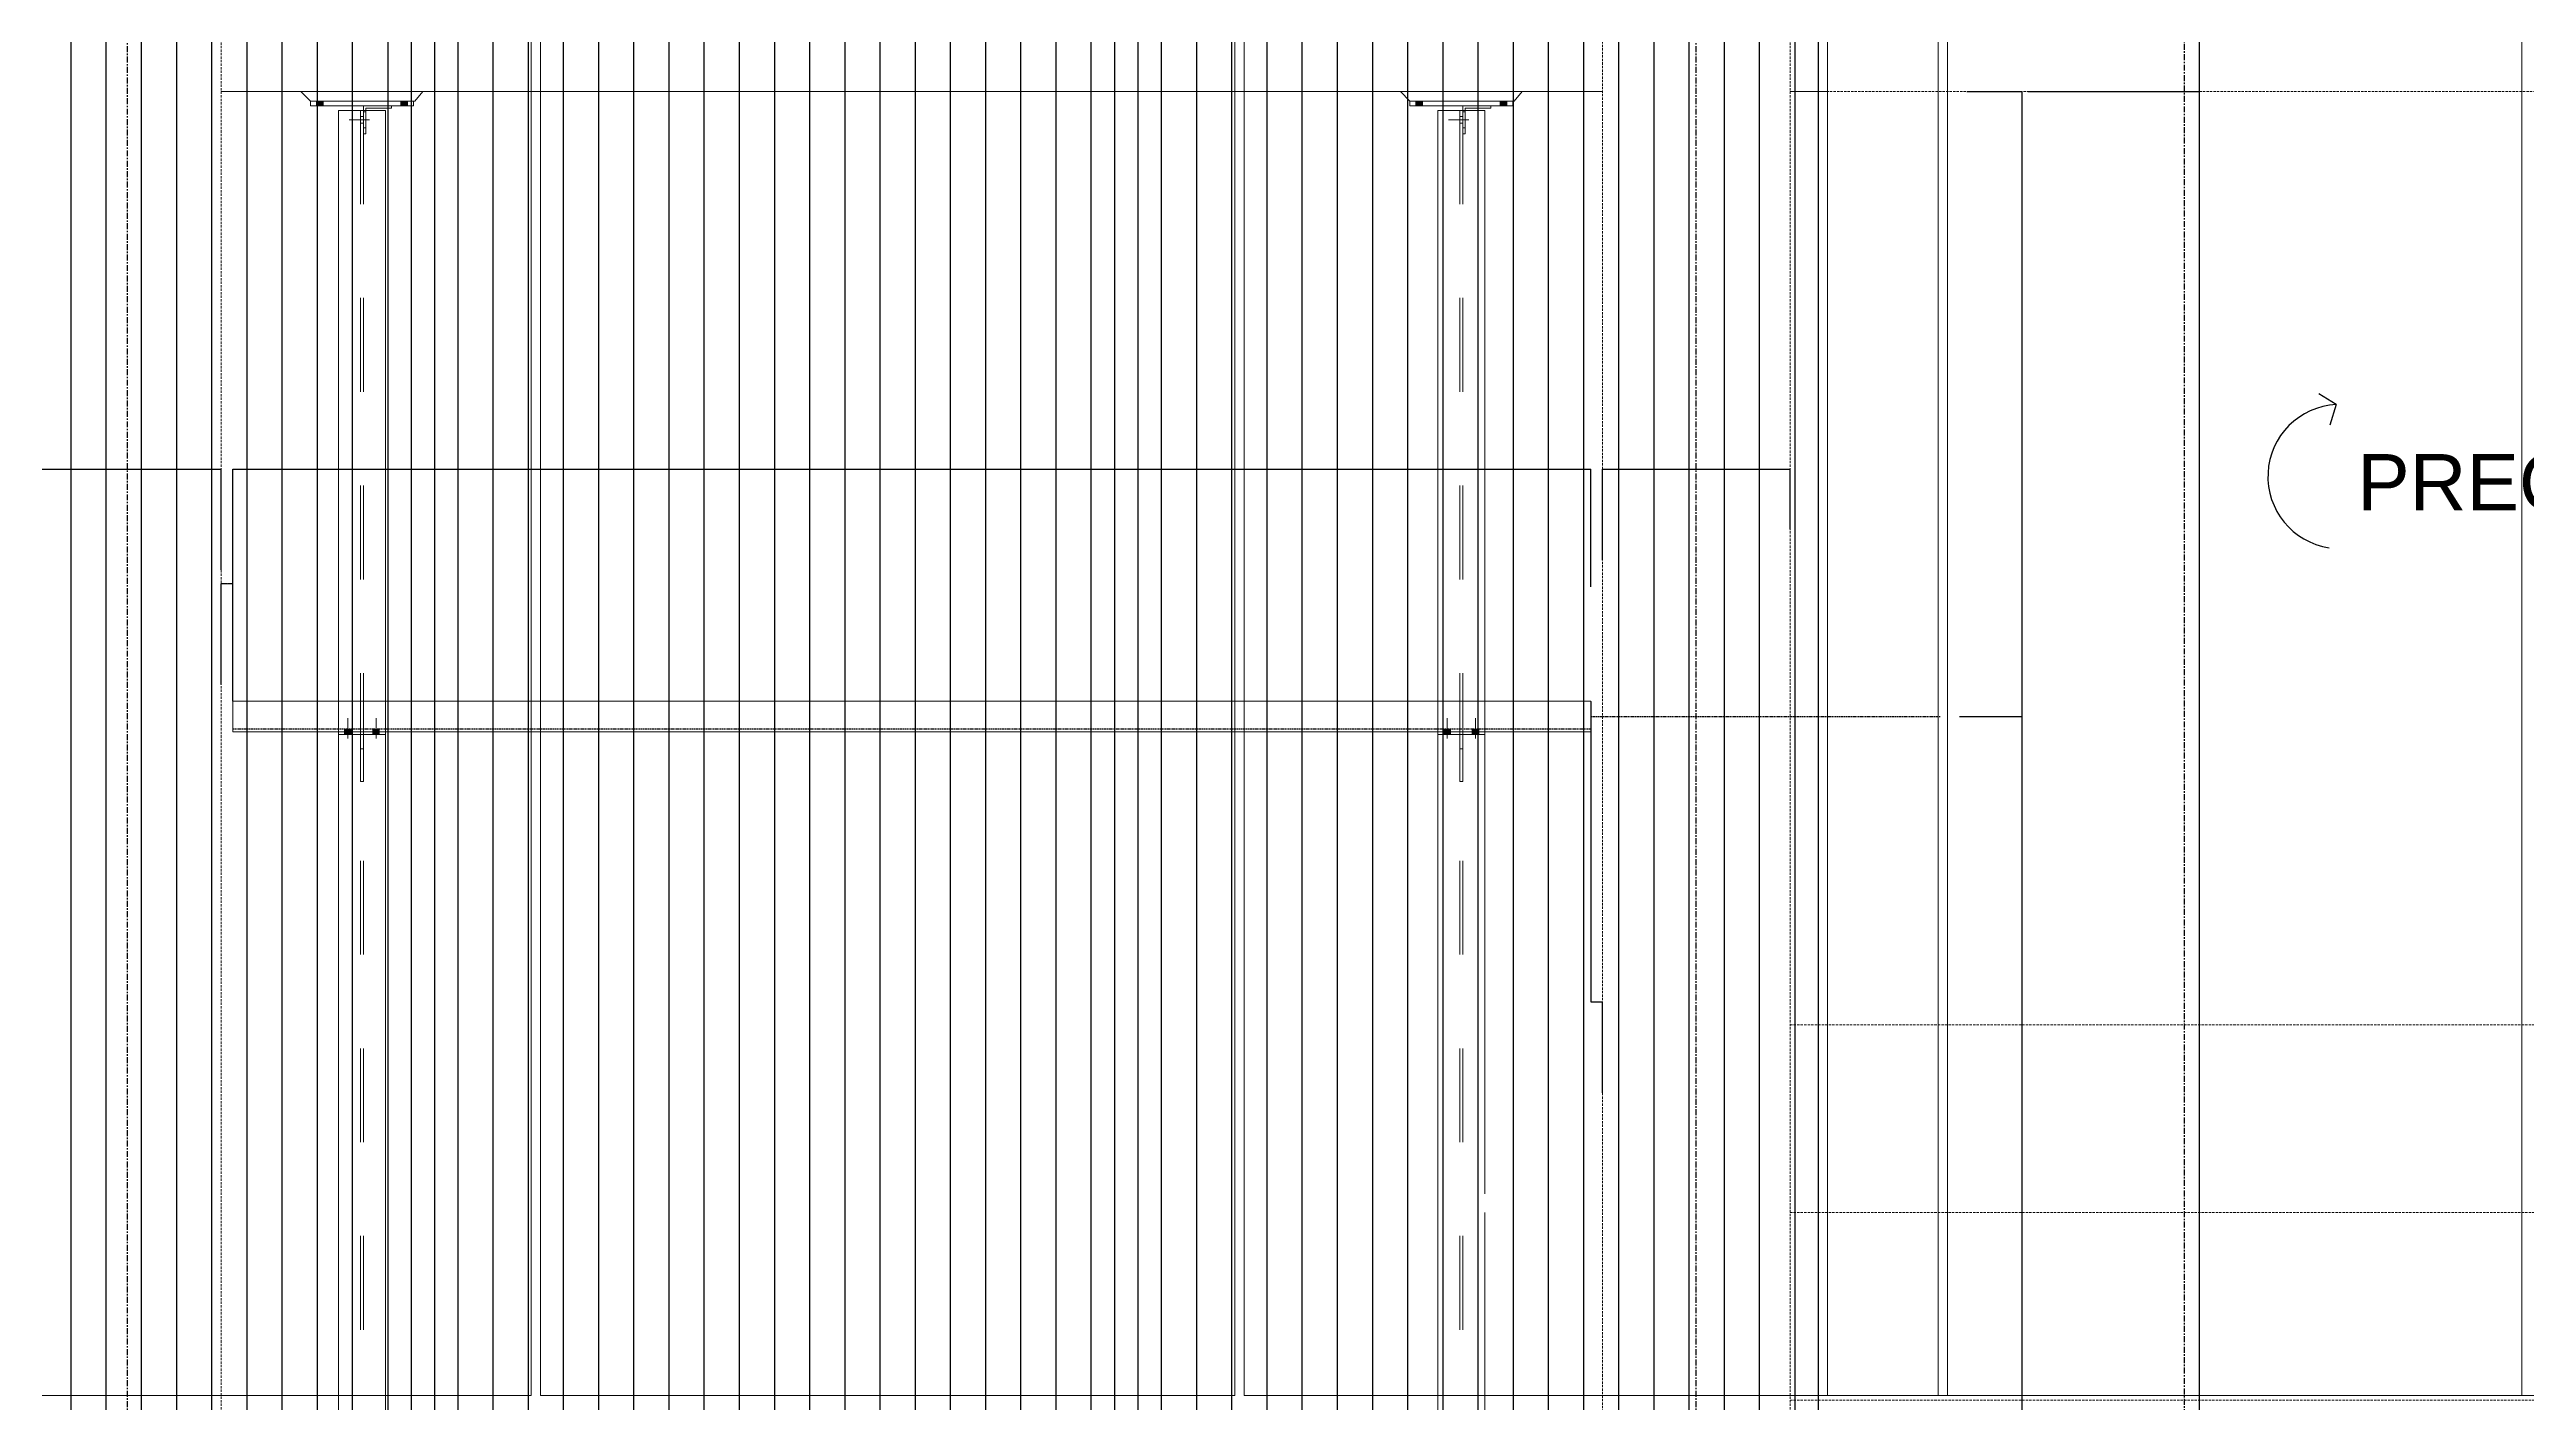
# Model space of a CAD drawing. Header units: millimetres. Extents: x 663313 to 1226001, y 1431724 to 1620898.
# Drawn here: x 1070778 to 1076059, y 1515950 to 1518835 of the extents above; entities that cross this region are included whole.
import ezdxf

# ---------------------------------------------------------------- set-up
doc = ezdxf.new("R2010")
doc.units = ezdxf.units.MM
for name, pattern in [('Grid Line', [22.225, 12.7, -3.175000000000001, 3.175000000000001, -3.175000000000001]), ('HIDDEN', [0.375, 0.25, -0.125]), ('XKITLINE00', [0]), ('XKITLINE02', [4, 2, -2])]:
    doc.linetypes.add(name, pattern=pattern)
doc.layers.add('000 - 0_HIDE_OBJ_FRAMING_DEF_SUB', color=7, linetype='Continuous', plot=False)
for name, color, linetype, lineweight in [('A-FLOR-E', 7, 'Continuous', 9), ('Bolt', 7, 'Continuous', 0), ('Part', 7, 'Continuous', 0)]:
    doc.layers.add(name, color=color, linetype=linetype, lineweight=lineweight)
doc.layers.add('DIM', color=7, linetype='Continuous')
doc.layers.add('REVISE', color=7, linetype='Continuous')
doc.styles.add('Arial', font='arial.ttf')
doc.dimstyles.new('Dim - 40 - End', dxfattribs={"dimscale": 0.04, "dimtxt": 3, "dimasz": 1, "dimexe": 0, "dimexo": 2.5, "dimgap": 1.5, "dimtad": 1, "dimdec": 0, "dimlfac": 1000, "dimzin": 1, "dimdsep": 46, "dimtxsty": 'Arial', "dimblk": 'END', "dimcen": 0.09, "dimclrd": 7, "dimclre": 7, "dimclrt": 7, "dimadec": 0, "dimazin": 0, "dimtfac": 1, "dimtdec": 0, "dimtix": 1, "dimtofl": 0, "dimtmove": 2, "dimatfit": 3, "dimfxl": 1, "dimtfill": 1, "dimtfillclr": 256, "dimtolj": 1, "dimtzin": 0, "dimarcsym": 0})

# ---------------------------------------------------------------- blocks, each defined once
blk = doc.blocks.new('*A27351189')
at = {"layer": '000 - 0_HIDE_OBJ_FRAMING_DEF_SUB', "color": 7, "linetype": 'XKITLINE02', "lineweight": 0}
blk.add_line((367.767247, 31.882036), (367.767247, 51.74870300000001), dxfattribs=at)
at = {"layer": '000 - 0_HIDE_OBJ_FRAMING_DEF_SUB', "color": 7, "linetype": 'XKITLINE00', "lineweight": 0}
for p, q in [((367.767257, 51.74870300000001), (367.767257, 31.882036)), ((367.767257, 31.882036), (357.90058, 31.882036))]:
    blk.add_line(p, q, dxfattribs=at)
blk = doc.blocks.new('*A27361190')
at = {"layer": '000 - 0_HIDE_OBJ_FRAMING_DEF_SUB', "color": 7, "linetype": 'XKITLINE02', "lineweight": 0}
for p, q in [((377.90058, 31.882036), (377.90058, 51.74870300000001)), ((387.767247, 31.882036), (387.767247, 51.74870300000001))]:
    blk.add_line(p, q, dxfattribs=at)
at = {"layer": '000 - 0_HIDE_OBJ_FRAMING_DEF_SUB', "color": 7, "linetype": 'XKITLINE00', "lineweight": 0}
for p, q in [((377.900591, 31.882036), (377.900591, 51.74870300000001)), ((387.767257, 51.74870300000001), (387.767257, 31.882036)), ((387.767257, 31.882036), (377.90058, 31.882036))]:
    blk.add_line(p, q, dxfattribs=at)
blk = doc.blocks.new('*A27371191')
at = {"layer": '000 - 0_HIDE_OBJ_FRAMING_DEF_SUB', "color": 7, "linetype": 'XKITLINE02', "lineweight": 0}
blk.add_line((387.90058, 31.882036), (387.90058, 51.74870300000001), dxfattribs=at)
at = {"layer": '000 - 0_HIDE_OBJ_FRAMING_DEF_SUB', "color": 7, "linetype": 'XKITLINE00', "lineweight": 0}
for p, q in [((387.900591, 31.882036), (387.900591, 51.74870300000001)), ((399.900591, 31.882036), (387.90058, 31.882036))]:
    blk.add_line(p, q, dxfattribs=at)
blk = doc.blocks.new('*A27381192')
at = {"layer": '000 - 0_HIDE_OBJ_FRAMING_DEF_SUB', "color": 7, "linetype": 'XKITLINE02', "lineweight": 0}
for p, q in [((367.90058, 31.882036), (367.90058, 51.74870300000001)), ((377.767247, 31.882036), (377.767247, 51.74870300000001))]:
    blk.add_line(p, q, dxfattribs=at)
at = {"layer": '000 - 0_HIDE_OBJ_FRAMING_DEF_SUB', "color": 7, "linetype": 'XKITLINE00', "lineweight": 0}
for p, q in [((367.900591, 31.882036), (367.900591, 51.74870300000001)), ((377.767257, 51.74870300000001), (377.767257, 31.882036)), ((377.767257, 31.882036), (367.90058, 31.882036))]:
    blk.add_line(p, q, dxfattribs=at)
blk = doc.blocks.new('3')
at = {"layer": '000 - 0_HIDE_OBJ_FRAMING_DEF_SUB', "color": 7, "lineweight": 0, "xscale": 0.15, "yscale": 0.15, "zscale": 0.15}
for name in ['*A27351189', '*A27381192', '*A27361190', '*A27371191']:
    blk.add_blockref(name, (663572.3657256801, 1524733.105745762), dxfattribs=at)
blk = doc.blocks.new('GM_Louver Grill Vertical Z1 - Z Profile-23736417-ENT 4 ELE-3 sheet')
at = {"layer": '000 - 0_HIDE_OBJ_FRAMING_DEF_SUB', "color": 7}
blk.add_line((-1809423.641569018, 105340.0000002384), (-1809423.641569018, 115350.0000002384), dxfattribs=at)
blk = doc.blocks.new('8')
at = {"layer": '000 - 0_HIDE_OBJ_FRAMING_DEF_SUB', "color": 7}
for p, q in [((185524.8187365532, 115350.0000002384), (185524.8187365532, 105340.0000002384)), ((185624.8187366724, 115350.0000002384), (185624.8187366724, 105340.0000002384)), ((187024.8187986612, 105340.0000002384), (187024.8187986612, 115350.0000002384)), ((187124.8187987804, 105340.0000002384), (187124.8187987804, 115350.0000002384)), ((188524.8188611269, 115350.0000002384), (188524.8188611269, 105340.0000002384))]:
    blk.add_line(p, q, dxfattribs=at)
for points in [[(184074.8186743259, 115350.0000002384), (185574.818736434, 115350.0000002384), (185574.818736434, 105340.0000002384), (184074.8186743259, 105340.0000002384)], [(187074.8187988997, 115350.0000002384), (185574.818736434, 115350.0000002384), (185574.818736434, 105340.0000002384), (187074.8187988997, 105340.0000002384)], [(187074.8187988997, 115350.0000002384), (188574.8188610077, 115350.0000002384), (188574.8188610077, 105340.0000002384), (187074.8187988997, 105340.0000002384)]]:
    blk.add_lwpolyline(points, close=True, dxfattribs=at)
for p in [(1994273.460256815, 2.384185791015625e-07), (1994348.460260153, 2.384185791015625e-07), (1994423.46026361, 2.384185791015625e-07), (1994498.460267067, 2.384185791015625e-07), (1994573.460270524, 2.384185791015625e-07), (1994648.460273981, 2.384185791015625e-07), (1994723.460277319, 2.384185791015625e-07), (1994798.460280776, 2.384185791015625e-07), (1994873.460284233, 2.384185791015625e-07), (1995098.46028769, 2.384185791015625e-07), (1995173.460292101, 2.384185791015625e-07), (1995248.46029675, 2.384185791015625e-07), (1995323.460301161, 2.384185791015625e-07), (1995398.460305452, 2.384185791015625e-07), (1995473.460310102, 2.384185791015625e-07), (1995548.460314393, 2.384185791015625e-07), (1995623.460318804, 2.384185791015625e-07), (1995698.460323453, 2.384185791015625e-07), (1995773.460327864, 2.384185791015625e-07), (1995848.460332036, 2.384185791015625e-07), (1995923.460336566, 2.384185791015625e-07), (1995998.460341215, 2.384185791015625e-07), (1996073.460345507, 2.384185791015625e-07), (1996148.460349917, 2.384185791015625e-07), (1996223.460354447, 2.384185791015625e-07), (1996298.460358977, 2.384185791015625e-07), (1996373.46036315, 2.384185791015625e-07), (1996598.46036768, 2.384185791015625e-07), (1996673.460371137, 2.384185791015625e-07), (1996748.460374594, 2.384185791015625e-07), (1996823.46037817, 2.384185791015625e-07), (1996898.460381627, 2.384185791015625e-07), (1996973.460385084, 2.384185791015625e-07), (1997048.460388541, 2.384185791015625e-07), (1997123.460391998, 2.384185791015625e-07), (1997198.460395455, 2.384185791015625e-07), (1997273.460398793, 2.384185791015625e-07), (1997348.46040225, 2.384185791015625e-07), (1997423.460405707, 2.384185791015625e-07), (1997498.460409164, 2.384185791015625e-07), (1997573.46041286, 2.384185791015625e-07), (1997648.460416198, 2.384185791015625e-07), (1997723.460419774, 2.384185791015625e-07), (1997798.460423231, 2.384185791015625e-07), (1997873.460426569, 2.384185791015625e-07)]:
    blk.add_blockref('GM_Louver Grill Vertical Z1 - Z Profile-23736417-ENT 4 ELE-3 sheet', p, dxfattribs=at)
blk = doc.blocks.new('*A3562473')
at = {"layer": 'Part', "color": 7, "linetype": 'XKITLINE00', "lineweight": 0}
for p, q in [((668.547236, 131.130227), (669.547236, 131.130227)), ((668.547236, 131.130227), (668.547236, 118.530227)), ((669.547236, 131.130227), (669.547236, 118.530227)), ((668.547236, 117.820227), (668.547236, 103.530227)), ((669.547236, 117.820227), (669.547236, 103.530227)), ((668.547236, 102.820227), (668.547236, 88.530227)), ((669.547236, 102.820227), (669.547236, 88.530227)), ((668.547236, 87.820227), (668.547236, 84.030227)), ((669.547236, 84.030227), (669.547236, 87.820227)), ((668.547236, 84.030227), (669.547236, 84.030227))]:
    blk.add_line(p, q, dxfattribs=at)
at = {"layer": 'Part', "color": 7, "linetype": 'XKITLINE02', "lineweight": 0}
for p, q in [((668.547237, 131.130227), (668.547237, 84.030227)), ((669.017236, 131.130227), (669.017236, 84.030227)), ((669.017237, 131.130227), (669.017237, 84.030227)), ((669.0772360000001, 131.130227), (669.0772360000001, 84.030227)), ((669.077237, 131.130227), (669.077237, 84.030227)), ((669.547236, 131.130227), (669.547237, 131.130227)), ((669.547236, 131.130227), (669.547237, 131.130227)), ((669.547237, 131.130227), (669.547237, 84.030227)), ((668.547236, 118.530227), (668.547236, 117.820227)), ((669.547236, 118.530227), (669.547236, 117.820227)), ((668.547236, 103.530227), (668.547236, 102.820227)), ((669.547236, 103.530227), (669.547236, 102.820227)), ((668.547236, 88.530227), (668.547236, 87.820227)), ((669.547236, 88.530227), (669.547236, 87.820227)), ((669.547236, 84.030227), (669.547237, 84.030227)), ((669.547237, 84.030227), (669.547236, 84.030227))]:
    blk.add_line(p, q, dxfattribs=at)
blk = doc.blocks.new('*A3565474')
at = {"layer": 'Part', "color": 7, "linetype": 'XKITLINE00', "lineweight": 0}
for p, q in [((691.98721, 131.130227), (691.98721, 118.530227)), ((692.98721, 131.130227), (691.98721, 131.130227)), ((692.98721, 131.130227), (692.98721, 118.530227)), ((691.98721, 117.820227), (691.98721, 103.530227)), ((692.98721, 117.820227), (692.98721, 111.630227)), ((692.98721, 107.630227), (692.98721, 103.530227)), ((691.98721, 102.820227), (691.98721, 88.530227)), ((692.98721, 102.820227), (692.98721, 88.530227)), ((691.98721, 87.820227), (691.98721, 84.030227)), ((692.98721, 84.030227), (692.98721, 87.820227)), ((691.98721, 84.030227), (692.98721, 84.030227))]:
    blk.add_line(p, q, dxfattribs=at)
at = {"layer": 'Part', "color": 7, "linetype": 'XKITLINE02', "lineweight": 0}
for p, q in [((691.987211, 131.130227), (691.987211, 84.030227)), ((692.4572099999999, 131.130227), (692.4572099999999, 84.030227)), ((692.457211, 131.130227), (692.457211, 84.030227)), ((692.51721, 131.130227), (692.51721, 84.030227)), ((692.5172110000001, 131.130227), (692.5172110000001, 84.030227)), ((692.987211, 131.130227), (692.98721, 131.130227)), ((692.987211, 131.130227), (692.98721, 131.130227)), ((692.987211, 84.030227), (692.987211, 131.130227)), ((691.98721, 118.530227), (691.98721, 117.820227)), ((692.98721, 118.530227), (692.98721, 117.820227)), ((692.98721, 111.630227), (692.98721, 107.630227)), ((691.98721, 103.530227), (691.98721, 102.820227)), ((692.98721, 103.530227), (692.98721, 102.820227)), ((691.98721, 88.530227), (691.98721, 87.820227)), ((692.98721, 88.530227), (692.98721, 87.820227)), ((692.987211, 84.030227), (692.98721, 84.030227)), ((692.987211, 84.030227), (692.98721, 84.030227))]:
    blk.add_line(p, q, dxfattribs=at)
blk = doc.blocks.new('*A3655497')
at = {"layer": 'Part', "color": 7, "linetype": 'XKITLINE00', "lineweight": 0}
for p, q in [((669.017234, 117.820227), (669.077234, 117.820227)), ((669.017234, 117.520227), (669.017234, 117.820227)), ((669.0772360000001, 117.820227), (669.077234, 117.820227)), ((669.077234, 117.820227), (669.077234, 117.520227)), ((669.077234, 117.520227), (669.017234, 117.520227)), ((669.017236, 116.820227), (669.017234, 117.520227)), ((669.077234, 117.520227), (669.0772360000001, 116.820227)), ((669.0772360000001, 116.820227), (669.017236, 116.820227))]:
    blk.add_line(p, q, dxfattribs=at)
at = {"layer": 'Part', "color": 7, "linetype": 'XKITLINE02', "lineweight": 0}
for p, q in [((669.017236, 116.820227), (669.017236, 117.820227)), ((669.077234, 117.820227), (669.0772360000001, 117.820227)), ((669.0772360000001, 116.820227), (669.0772360000001, 117.820227))]:
    blk.add_line(p, q, dxfattribs=at)
blk = doc.blocks.new('*A3656498')
at = {"layer": 'Part', "color": 7, "linetype": 'XKITLINE00', "lineweight": 0}
for p, q in [((668.547234, 117.820227), (668.547234, 117.880227)), ((669.547234, 117.820227), (668.547234, 117.820227)), ((669.547234, 117.820227), (669.547234, 117.880227)), ((669.547236, 117.820227), (669.547234, 117.820227))]:
    blk.add_line(p, q, dxfattribs=at)
at = {"layer": 'Part', "color": 7, "linetype": 'XKITLINE02', "lineweight": 0}
for p, q in [((668.547234, 117.880227), (668.547236, 117.880227)), ((668.547234, 117.880227), (669.547236, 117.880227)), ((668.547236, 117.880227), (668.547236, 117.820227)), ((669.547234, 117.820227), (669.547236, 117.820227)), ((669.547236, 117.820227), (669.547236, 117.880227))]:
    blk.add_line(p, q, dxfattribs=at)
blk = doc.blocks.new('*A3657499')
at = {"layer": 'Bolt'}
for points in [[(668.8172354675557, 117.88022684599), (668.8172354675557, 117.82022684599), (668.6772349065043, 117.82022684599), (668.6772349065043, 117.88022684599)], [(668.8172352762881, 117.94022684599), (668.8172352762881, 117.88022684599), (668.6772350977718, 117.88022684599), (668.6772350977718, 117.94022684599)], [(669.4172354675552, 117.88022684599), (669.4172354675552, 117.82022684599), (669.2772349065036, 117.82022684599), (669.2772349065036, 117.88022684599)], [(669.4172352762876, 117.94022684599), (669.4172352762876, 117.88022684599), (669.2772350977713, 117.88022684599), (669.2772350977713, 117.94022684599)]]:
    blk.add_hatch(color=7, dxfattribs=at).paths.add_polyline_path(points, flags=17)
at = {"layer": 'Bolt', "color": 7, "linetype": 'XKITLINE00', "lineweight": 0}
for p, q in [((668.677235, 117.880227), (668.677235, 117.940227)), ((668.677235, 117.820227), (668.677235, 117.880227)), ((668.7472349999999, 117.741027), (668.7472349999999, 118.170227)), ((668.817235, 117.880227), (668.817235, 117.940227)), ((668.817235, 117.820227), (668.817235, 117.880227)), ((669.277235, 117.880227), (669.277235, 117.940227)), ((669.277235, 117.820227), (669.277235, 117.880227)), ((669.347235, 117.741027), (669.347235, 118.170227)), ((669.417235, 117.880227), (669.417235, 117.940227)), ((669.417235, 117.820227), (669.417235, 117.880227))]:
    blk.add_line(p, q, dxfattribs=at)
blk = doc.blocks.new('*A3658500')
at = {"layer": 'Bolt'}
for points in [[(668.077236309148, 131.23022684599), (668.077236309148, 131.33022684599), (668.2172368701997, 131.33022684599), (668.2172368701997, 131.23022684599)], [(669.8772363091464, 131.23022684599), (669.8772363091464, 131.33022684599), (670.0172368701982, 131.33022684599), (670.0172368701982, 131.23022684599)]]:
    blk.add_hatch(color=7, dxfattribs=at).paths.add_polyline_path(points, flags=17)
at = {"layer": 'Bolt', "color": 7, "linetype": 'XKITLINE00', "lineweight": 0}
for p, q in [((668.0772360000001, 131.230227), (668.0772360000001, 131.330227)), ((668.147237, 131.230227), (668.147237, 131.330227)), ((668.217237, 131.230227), (668.217237, 131.330227)), ((669.877236, 131.230227), (669.877236, 131.330227)), ((669.947237, 131.230227), (669.947237, 131.330227)), ((670.017237, 131.230227), (670.017237, 131.330227))]:
    blk.add_line(p, q, dxfattribs=at)
blk = doc.blocks.new('*A3659501')
at = {"layer": 'Bolt', "color": 7, "linetype": 'XKITLINE02', "lineweight": 0}
for p, q in [((669.077237, 131.000227), (669.017237, 131.000227)), ((669.127237, 131.100227), (669.077237, 131.100227)), ((669.206437, 130.930227), (668.777237, 130.930227)), ((669.077237, 130.860227), (669.017237, 130.860227)), ((669.127237, 130.760227), (669.077237, 130.760227))]:
    blk.add_line(p, q, dxfattribs=at)
blk = doc.blocks.new('*A3660502')
at = {"layer": 'Part', "color": 7, "linetype": 'XKITLINE00', "lineweight": 0}
for p, q in [((667.7472349999999, 131.530227), (667.9472360000001, 131.330227)), ((670.177236, 131.330227), (670.347235, 131.530227)), ((667.9472360000001, 131.330227), (670.177237, 131.330227))]:
    blk.add_line(p, q, dxfattribs=at)
at = {"layer": 'Part', "color": 7, "linetype": 'XKITLINE02', "lineweight": 0}
for p, q in [((667.7472349999999, 131.530227), (670.347238, 131.530227)), ((667.947237, 131.330227), (667.747238, 131.530227)), ((670.177237, 131.330227), (670.347238, 131.530227))]:
    blk.add_line(p, q, dxfattribs=at)
blk = doc.blocks.new('*A3661503')
at = {"layer": 'Part', "color": 7, "linetype": 'XKITLINE00', "lineweight": 0}
for p, q in [((669.0772360000001, 131.230227), (669.0772360000001, 131.130227)), ((669.677236, 131.180227), (669.127236, 131.180227)), ((669.127236, 131.180227), (669.127236, 131.130227)), ((669.677236, 131.180227), (669.677236, 131.230227))]:
    blk.add_line(p, q, dxfattribs=at)
at = {"layer": 'Part', "color": 7, "linetype": 'XKITLINE02', "lineweight": 0}
for p, q in [((669.0772360000001, 131.230227), (669.677237, 131.230227)), ((669.077237, 130.630227), (669.0772360000001, 131.130227)), ((669.127236, 131.130227), (669.127237, 130.630227)), ((669.677237, 131.230227), (669.677237, 131.180227)), ((669.0772360000001, 130.630227), (669.127237, 130.630227))]:
    blk.add_line(p, q, dxfattribs=at)
blk = doc.blocks.new('*A3662504')
at = {"layer": 'Part', "color": 7, "linetype": 'XKITLINE00', "lineweight": 0}
for p, q in [((667.9472360000001, 131.230227), (667.9472360000001, 131.330227)), ((667.9472360000001, 131.330227), (670.147236, 131.330227)), ((670.147236, 131.230227), (667.9472360000001, 131.230227)), ((670.147236, 131.230227), (670.147236, 131.330227)), ((670.147236, 131.330227), (670.147237, 131.330227)), ((670.147237, 131.230227), (670.147236, 131.230227))]:
    blk.add_line(p, q, dxfattribs=at)
at = {"layer": 'Part', "color": 7, "linetype": 'XKITLINE02', "lineweight": 0}
for p, q in [((667.947237, 131.230227), (667.947237, 131.330227)), ((670.147236, 131.330227), (670.147237, 131.330227)), ((670.147236, 131.230227), (670.147237, 131.230227)), ((670.147237, 131.230227), (670.147237, 131.330227))]:
    blk.add_line(p, q, dxfattribs=at)
blk = doc.blocks.new('*A3668510')
at = {"layer": 'Part', "color": 7, "linetype": 'XKITLINE00', "lineweight": 0}
for p, q in [((692.517208, 117.820227), (692.457208, 117.820227)), ((692.457208, 117.520227), (692.457208, 117.820227)), ((692.51721, 117.820227), (692.517208, 117.820227)), ((692.517208, 117.820227), (692.517208, 117.520227)), ((692.517208, 117.520227), (692.457208, 117.520227)), ((692.4572099999999, 116.820227), (692.457208, 117.520227)), ((692.517208, 117.520227), (692.51721, 116.820227)), ((692.51721, 116.820227), (692.4572099999999, 116.820227))]:
    blk.add_line(p, q, dxfattribs=at)
at = {"layer": 'Part', "color": 7, "linetype": 'XKITLINE02', "lineweight": 0}
for p, q in [((692.4572099999999, 116.820227), (692.4572099999999, 117.820227)), ((692.51721, 117.820227), (692.517208, 117.820227)), ((692.51721, 116.820227), (692.51721, 117.820227))]:
    blk.add_line(p, q, dxfattribs=at)
blk = doc.blocks.new('*A3669511')
at = {"layer": 'Part', "color": 7, "linetype": 'XKITLINE00', "lineweight": 0}
for p, q in [((691.987208, 117.820227), (691.987208, 117.880227)), ((692.987208, 117.820227), (691.987208, 117.820227)), ((692.987208, 117.820227), (692.987208, 117.880227)), ((692.98721, 117.820227), (692.987208, 117.820227))]:
    blk.add_line(p, q, dxfattribs=at)
at = {"layer": 'Part', "color": 7, "linetype": 'XKITLINE02', "lineweight": 0}
for p, q in [((691.987208, 117.880227), (691.98721, 117.880227)), ((691.987208, 117.880227), (692.98721, 117.880227)), ((691.98721, 117.880227), (691.98721, 117.820227)), ((692.987208, 117.820227), (692.98721, 117.820227)), ((692.98721, 117.880227), (692.98721, 117.820227))]:
    blk.add_line(p, q, dxfattribs=at)
blk = doc.blocks.new('*A3670512')
at = {"layer": 'Bolt'}
for points in [[(692.2572094673102, 117.88022684599), (692.2572094673102, 117.82022684599), (692.1172089062585, 117.82022684599), (692.1172089062585, 117.88022684599)], [(692.2572092760423, 117.94022684599), (692.2572092760423, 117.88022684599), (692.1172090975261, 117.88022684599), (692.1172090975261, 117.94022684599)], [(692.8572094673095, 117.88022684599), (692.8572094673095, 117.82022684599), (692.717208906258, 117.82022684599), (692.717208906258, 117.88022684599)], [(692.8572092760419, 117.94022684599), (692.8572092760419, 117.88022684599), (692.7172090975256, 117.88022684599), (692.7172090975256, 117.94022684599)]]:
    blk.add_hatch(color=7, dxfattribs=at).paths.add_polyline_path(points, flags=17)
at = {"layer": 'Bolt', "color": 7, "linetype": 'XKITLINE00', "lineweight": 0}
for p, q in [((692.117209, 117.880227), (692.117209, 117.940227)), ((692.117209, 117.820227), (692.117209, 117.880227)), ((692.1872089999999, 117.741027), (692.1872089999999, 118.170227)), ((692.257209, 117.880227), (692.257209, 117.940227)), ((692.257209, 117.820227), (692.257209, 117.880227)), ((692.717209, 117.880227), (692.717209, 117.940227)), ((692.717209, 117.820227), (692.717209, 117.880227)), ((692.787209, 117.741027), (692.787209, 118.170227)), ((692.857209, 117.880227), (692.857209, 117.940227)), ((692.857209, 117.820227), (692.857209, 117.880227))]:
    blk.add_line(p, q, dxfattribs=at)
blk = doc.blocks.new('*A3676518')
at = {"layer": 'Part', "color": 7, "linetype": 'XKITLINE00', "lineweight": 0}
for p, q in [((691.38721, 131.230227), (691.38721, 131.330227)), ((693.5872099999999, 131.330227), (691.38721, 131.330227)), ((693.5872099999999, 131.230227), (691.38721, 131.230227)), ((693.5872099999999, 131.230227), (693.5872099999999, 131.330227)), ((693.5872099999999, 131.330227), (693.587211, 131.330227)), ((693.587211, 131.230227), (693.5872099999999, 131.230227))]:
    blk.add_line(p, q, dxfattribs=at)
at = {"layer": 'Part', "color": 7, "linetype": 'XKITLINE02', "lineweight": 0}
for p, q in [((691.387211, 131.230227), (691.387211, 131.330227)), ((693.587211, 131.330227), (693.5872099999999, 131.330227)), ((693.5872099999999, 131.230227), (693.587211, 131.230227)), ((693.587211, 131.230227), (693.587211, 131.330227))]:
    blk.add_line(p, q, dxfattribs=at)
blk = doc.blocks.new('*A3677519')
at = {"layer": 'Part', "color": 7, "linetype": 'XKITLINE00', "lineweight": 0}
for p, q in [((692.51721, 131.230227), (692.51721, 131.130227)), ((693.11721, 131.180227), (692.5672099999999, 131.180227)), ((692.5672099999999, 131.180227), (692.5672099999999, 131.130227)), ((693.11721, 131.230227), (693.11721, 131.180227))]:
    blk.add_line(p, q, dxfattribs=at)
at = {"layer": 'Part', "color": 7, "linetype": 'XKITLINE02', "lineweight": 0}
for p, q in [((692.51721, 131.230227), (693.117211, 131.230227)), ((692.51721, 131.130227), (692.5172110000001, 130.630227)), ((692.5672099999999, 131.130227), (692.567211, 130.630227)), ((693.117211, 131.230227), (693.117211, 131.180227)), ((692.567211, 130.630227), (692.51721, 130.630227))]:
    blk.add_line(p, q, dxfattribs=at)
blk = doc.blocks.new('*A3678520')
at = {"layer": 'Part', "color": 7, "linetype": 'XKITLINE00', "lineweight": 0}
for p, q in [((691.1872089999999, 131.530227), (691.38721, 131.330227)), ((693.61721, 131.330227), (693.787209, 131.530227)), ((691.38721, 131.330227), (693.617211, 131.330227))]:
    blk.add_line(p, q, dxfattribs=at)
at = {"layer": 'Part', "color": 7, "linetype": 'XKITLINE02', "lineweight": 0}
for p, q in [((693.7872120000001, 131.530227), (691.1872089999999, 131.530227)), ((691.387211, 131.330227), (691.187212, 131.530227)), ((693.617211, 131.330227), (693.7872120000001, 131.530227)), ((693.617211, 131.330227), (693.61721, 131.330227))]:
    blk.add_line(p, q, dxfattribs=at)
blk = doc.blocks.new('*A3679521')
at = {"layer": 'Bolt', "color": 7, "linetype": 'XKITLINE02', "lineweight": 0}
for p, q in [((692.5172110000001, 131.000227), (692.457211, 131.000227)), ((692.567211, 131.100227), (692.5172110000001, 131.100227)), ((692.6464110000001, 130.930227), (692.217211, 130.930227)), ((692.5172110000001, 130.860227), (692.457211, 130.860227)), ((692.567211, 130.760227), (692.5172110000001, 130.760227))]:
    blk.add_line(p, q, dxfattribs=at)
blk = doc.blocks.new('*A3680522')
at = {"layer": 'Bolt'}
for points in [[(691.5172103089022, 131.23022684599), (691.5172103089022, 131.33022684599), (691.6572108699539, 131.33022684599), (691.6572108699539, 131.23022684599)], [(693.3172103089007, 131.23022684599), (693.3172103089007, 131.33022684599), (693.4572108699523, 131.33022684599), (693.4572108699523, 131.23022684599)]]:
    blk.add_hatch(color=7, dxfattribs=at).paths.add_polyline_path(points, flags=17)
at = {"layer": 'Bolt', "color": 7, "linetype": 'XKITLINE00', "lineweight": 0}
for p, q in [((691.51721, 131.230227), (691.51721, 131.330227)), ((691.587211, 131.230227), (691.587211, 131.330227)), ((691.6572110000001, 131.230227), (691.6572110000001, 131.330227)), ((693.3172099999999, 131.230227), (693.3172099999999, 131.330227)), ((693.387211, 131.230227), (693.387211, 131.330227)), ((693.457211, 131.230227), (693.457211, 131.330227))]:
    blk.add_line(p, q, dxfattribs=at)
blk = doc.blocks.new('END')
at = {"color": 7}
for p, q in [((1.5, 0), (-1.5, 0)), ((-0.7954951288348298, -0.7954951288348866), (0.7954951288348866, 0.7954951288348298)), ((0, 1.5), (0, -1.5))]:
    blk.add_line(p, q, dxfattribs=at)
blk = doc.blocks.new('*D5016')
at = {"layer": '000 - 0_HIDE_OBJ_FRAMING_DEF_SUB', "color": 7, "lineweight": -2, "transparency": 16777216}
for p, q in [((-4143.70990856921, 109807.4999537469), (-4010.306817827635, 109807.4999537469)), ((-4010.306817827635, 108307.5399537468), (-4010.306817827635, 109807.4599537469)), ((-4186.55517205035, 108307.4999537469), (-4010.306817827635, 108307.4999537469))]:
    blk.add_line(p, q, dxfattribs=at)
at = {"layer": 'Defpoints', "color": 7, "transparency": 16777216}
for p in [(-4143.80990856921, 109807.4999537469), (-4010.306817827635, 109807.4999537469), (-4186.65517205035, 108307.4999537469)]:
    blk.add_point(p, dxfattribs=at)
at = {"layer": '000 - 0_HIDE_OBJ_FRAMING_DEF_SUB', "color": 7, "lineweight": -2, "transparency": 16777216, "xscale": 0.04, "yscale": 0.04, "zscale": 0.04}
for p, rotation in [((-4010.306817827635, 109807.4999537469), 90), ((-4010.306817827635, 108307.4999537469), 270)]:
    blk.add_blockref('END', p, dxfattribs=dict(at, rotation=rotation))
at = {"layer": '000 - 0_HIDE_OBJ_FRAMING_DEF_SUB', "color": 7, "transparency": 16777216, "insert": (-4010.42808658613, 109057.4999537468), "char_height": 0.12, "attachment_point": 5, "rotation": 90, "style": 'Arial', "bg_fill": 3, "box_fill_scale": 1.1, "bg_fill_color": 256, "bg_fill_true_color": 13158600, "bg_fill_transparency": 0}
blk.add_mtext('\\A1;1500000', dxfattribs=at)
blk = doc.blocks.new('*D5017')
at = {"layer": '000 - 0_HIDE_OBJ_FRAMING_DEF_SUB', "color": 7, "lineweight": -2, "transparency": 16777216}
for p, q in [((-4128.030687058323, 111139.9999537469), (-4010.306817350798, 111139.9999537469)), ((-4010.306817350798, 109807.5399537468), (-4010.306817350798, 111139.9599537469)), ((-4143.70990856921, 109807.4999537469), (-4010.306817350798, 109807.4999537469))]:
    blk.add_line(p, q, dxfattribs=at)
at = {"layer": 'Defpoints', "color": 7, "transparency": 16777216}
for p in [(-4128.130687058323, 111139.9999537469), (-4010.306817350798, 111139.9999537469), (-4143.80990856921, 109807.4999537469)]:
    blk.add_point(p, dxfattribs=at)
at = {"layer": '000 - 0_HIDE_OBJ_FRAMING_DEF_SUB', "color": 7, "lineweight": -2, "transparency": 16777216, "xscale": 0.04, "yscale": 0.04, "zscale": 0.04}
for p, rotation in [((-4010.306817350798, 111139.9999537469), 90), ((-4010.306817350798, 109807.4999537469), 270)]:
    blk.add_blockref('END', p, dxfattribs=dict(at, rotation=rotation))
at = {"layer": '000 - 0_HIDE_OBJ_FRAMING_DEF_SUB', "color": 7, "transparency": 16777216, "insert": (-4010.428127036987, 110473.7499537468), "char_height": 0.12, "attachment_point": 5, "rotation": 90, "style": 'Arial', "bg_fill": 3, "box_fill_scale": 1.1, "bg_fill_color": 256, "bg_fill_true_color": 13158600, "bg_fill_transparency": 0}
blk.add_mtext('\\A1;1332500', dxfattribs=at)
blk = doc.blocks.new('*D5022')
at = {"layer": '000 - 0_HIDE_OBJ_FRAMING_DEF_SUB', "color": 7, "lineweight": -2, "transparency": 16777216}
for p, q in [((-3998.04710623061, 111139.9999537469), (-3632.170670924597, 111139.9999537469)), ((-3632.170670924596, 106350.0399542237), (-3632.170670924597, 111139.9599537469)), ((-3998.047106111401, 106349.9999542237), (-3632.170670924596, 106349.9999542237))]:
    blk.add_line(p, q, dxfattribs=at)
at = {"layer": 'Defpoints', "color": 7, "transparency": 16777216}
for p in [(-3998.14710623061, 111139.9999537469), (-3632.170670924597, 111139.9999537469), (-3998.147106111401, 106349.9999542237)]:
    blk.add_point(p, dxfattribs=at)
at = {"layer": '000 - 0_HIDE_OBJ_FRAMING_DEF_SUB', "color": 7, "lineweight": -2, "transparency": 16777216, "xscale": 0.04, "yscale": 0.04, "zscale": 0.04}
for p, rotation in [((-3632.170670924597, 111139.9999537469), 90), ((-3632.170670924596, 106349.9999542237), 270)]:
    blk.add_blockref('END', p, dxfattribs=dict(at, rotation=rotation))
at = {"layer": '000 - 0_HIDE_OBJ_FRAMING_DEF_SUB', "color": 7, "transparency": 16777216, "insert": (-3632.291939683092, 108744.9999539852), "char_height": 0.12, "attachment_point": 5, "rotation": 90, "style": 'Arial', "bg_fill": 3, "box_fill_scale": 1.1, "bg_fill_color": 256, "bg_fill_true_color": 13158600, "bg_fill_transparency": 0}
blk.add_mtext('\\A1;4790000', dxfattribs=at)
blk = doc.blocks.new('*D5035')
at = {"layer": '000 - 0_HIDE_OBJ_FRAMING_DEF_SUB', "color": 7, "lineweight": -2, "transparency": 16777216}
for p, q in [((-8250.000000179163, 110198.9901543617), (-8250.000000179163, 110335.1147480011)), ((-8249.960000179162, 110335.1147480011), (-7850.040000179163, 110335.1147480011)), ((-7850.000000179163, 110120.1177049637), (-7850.000000179163, 110335.1147480011))]:
    blk.add_line(p, q, dxfattribs=at)
at = {"layer": 'Defpoints', "color": 7, "transparency": 16777216}
for p in [(-7850.000000179163, 110335.1147480011), (-8250.000000179163, 110198.8901543617), (-7850.000000179163, 110120.0177049637)]:
    blk.add_point(p, dxfattribs=at)
at = {"layer": '000 - 0_HIDE_OBJ_FRAMING_DEF_SUB', "color": 7, "lineweight": -2, "transparency": 16777216, "xscale": 0.04, "yscale": 0.04, "zscale": 0.04, "rotation": 180}
blk.add_blockref('END', (-8250.000000179163, 110335.1147480011), dxfattribs=at)
at = {"layer": '000 - 0_HIDE_OBJ_FRAMING_DEF_SUB', "color": 7, "lineweight": -2, "transparency": 16777216, "xscale": 0.04, "yscale": 0.04, "zscale": 0.04}
blk.add_blockref('END', (-7850.000000179163, 110335.1147480011), dxfattribs=at)
at = {"layer": '000 - 0_HIDE_OBJ_FRAMING_DEF_SUB', "color": 7, "transparency": 16777216, "insert": (-8050.000000179163, 110335.2360167596), "char_height": 0.12, "attachment_point": 5, "style": 'Arial', "bg_fill": 3, "box_fill_scale": 1.1, "bg_fill_color": 256, "bg_fill_true_color": 13158600, "bg_fill_transparency": 0}
blk.add_mtext('\\A1;400000', dxfattribs=at)
blk = doc.blocks.new('*D4540')
at = {"layer": '000 - 0_HIDE_OBJ_FRAMING_DEF_SUB', "color": 7, "lineweight": -2, "transparency": 16777216}
for p, q in [((-7850.000000179163, 109876.0412392664), (-7850.000000179163, 110091.0382823038)), ((-7849.960000179163, 110091.0382823038), (-7825.037300088755, 110091.0382823038)), ((-7824.997300088755, 109840.0999538946), (-7824.997300088755, 110091.0382823038))]:
    blk.add_line(p, q, dxfattribs=at)
at = {"layer": 'Defpoints', "color": 7, "transparency": 16777216}
for p in [(-7850.000000179163, 109875.9412392664), (-7824.997300088755, 109839.9999538946)]:
    blk.add_point(p, dxfattribs=at)
at = {"layer": '000 - 0_HIDE_OBJ_FRAMING_DEF_SUB', "color": 7, "lineweight": -2, "transparency": 16777216, "xscale": 0.04, "yscale": 0.04, "zscale": 0.04, "rotation": 180}
blk.add_blockref('END', (-7850.000000179163, 110091.0382823038), dxfattribs=at)
at = {"layer": '000 - 0_HIDE_OBJ_FRAMING_DEF_SUB', "color": 7, "lineweight": -2, "transparency": 16777216, "xscale": 0.04, "yscale": 0.04, "zscale": 0.04}
blk.add_blockref('END', (-7824.997300088755, 110091.0382823038), dxfattribs=at)
at = {"layer": '000 - 0_HIDE_OBJ_FRAMING_DEF_SUB', "color": 7, "transparency": 16777216, "insert": (-7837.498650133959, 110091.1595919901), "char_height": 0.12, "attachment_point": 5, "style": 'Arial', "bg_fill": 3, "box_fill_scale": 1.1, "bg_fill_color": 256, "bg_fill_true_color": 13158600, "bg_fill_transparency": 0}
blk.add_mtext('\\A1;25003', dxfattribs=at)
at = {"layer": 'Defpoints', "color": 7, "transparency": 16777216}
blk.add_point((-7824.997300088755, 110091.0382823038), dxfattribs=at)
blk = doc.blocks.new('*D5036')
at = {"layer": '000 - 0_HIDE_OBJ_FRAMING_DEF_SUB', "color": 7, "lineweight": -2, "transparency": 16777216}
for p, q in [((-7824.997300088755, 110084.1764193535), (-7824.997300088755, 110335.1147480011)), ((-7824.957300088755, 110335.1147480011), (-4930.040000059954, 110335.1147480011)), ((-4930.000000059954, 110084.1764193535), (-4930.000000059954, 110335.1147480011))]:
    blk.add_line(p, q, dxfattribs=at)
at = {"layer": 'Defpoints', "color": 7, "transparency": 16777216}
for p in [(-4930.000000059954, 110335.1147480011), (-7824.997300088755, 110084.0764193535), (-4930.000000059954, 110084.0764193535)]:
    blk.add_point(p, dxfattribs=at)
at = {"layer": '000 - 0_HIDE_OBJ_FRAMING_DEF_SUB', "color": 7, "lineweight": -2, "transparency": 16777216, "xscale": 0.04, "yscale": 0.04, "zscale": 0.04, "rotation": 180}
blk.add_blockref('END', (-7824.997300088755, 110335.1147480011), dxfattribs=at)
at = {"layer": '000 - 0_HIDE_OBJ_FRAMING_DEF_SUB', "color": 7, "lineweight": -2, "transparency": 16777216, "xscale": 0.04, "yscale": 0.04, "zscale": 0.04}
blk.add_blockref('END', (-4930.000000059954, 110335.1147480011), dxfattribs=at)
at = {"layer": '000 - 0_HIDE_OBJ_FRAMING_DEF_SUB', "color": 7, "transparency": 16777216, "insert": (-6377.498650074354, 110335.2360167596), "char_height": 0.12, "attachment_point": 5, "style": 'Arial', "bg_fill": 3, "box_fill_scale": 1.1, "bg_fill_color": 256, "bg_fill_true_color": 13158600, "bg_fill_transparency": 0}
blk.add_mtext('\\A1;2894997', dxfattribs=at)
blk = doc.blocks.new('*D4541')
at = {"layer": '000 - 0_HIDE_OBJ_FRAMING_DEF_SUB', "color": 7, "lineweight": -2, "transparency": 16777216}
for p, q in [((-4930.000000059954, 109839.8999537468), (-4930.000000059954, 109199.2361886902)), ((-4929.960000059954, 109199.2361886902), (-4905.040000059954, 109199.2361886902)), ((-4905.000000059954, 109005.1739424629), (-4905.000000059954, 109199.2361886902))]:
    blk.add_line(p, q, dxfattribs=at)
at = {"layer": 'Defpoints', "color": 7, "transparency": 16777216}
for p in [(-4930.000000059954, 109839.9999537468), (-4905.000000059954, 109005.0739424629)]:
    blk.add_point(p, dxfattribs=at)
at = {"layer": '000 - 0_HIDE_OBJ_FRAMING_DEF_SUB', "color": 7, "lineweight": -2, "transparency": 16777216, "xscale": 0.04, "yscale": 0.04, "zscale": 0.04, "rotation": 180}
blk.add_blockref('END', (-4930.000000059954, 109199.2361886902), dxfattribs=at)
at = {"layer": '000 - 0_HIDE_OBJ_FRAMING_DEF_SUB', "color": 7, "lineweight": -2, "transparency": 16777216, "xscale": 0.04, "yscale": 0.04, "zscale": 0.04}
blk.add_blockref('END', (-4905.000000059954, 109199.2361886902), dxfattribs=at)
at = {"layer": '000 - 0_HIDE_OBJ_FRAMING_DEF_SUB', "color": 7, "transparency": 16777216, "insert": (-4917.500000059954, 109199.3574574487), "char_height": 0.12, "attachment_point": 5, "style": 'Arial', "bg_fill": 3, "box_fill_scale": 1.1, "bg_fill_color": 256, "bg_fill_true_color": 13158600, "bg_fill_transparency": 0}
blk.add_mtext('\\A1;25000', dxfattribs=at)
at = {"layer": 'Defpoints', "color": 7, "transparency": 16777216}
blk.add_point((-4905.000000059954, 109199.2361886902), dxfattribs=at)
blk = doc.blocks.new('*D5037')
at = {"layer": '000 - 0_HIDE_OBJ_FRAMING_DEF_SUB', "color": 7, "lineweight": -2, "transparency": 16777216}
for p, q in [((-4905.000000059954, 110141.0525015354), (-4905.000000059954, 110335.1147480011)), ((-4904.960000059954, 110335.1147480011), (-4505.040000059954, 110335.1147480011)), ((-4505.000000059954, 110206.7849792004), (-4505.000000059954, 110335.1147480011))]:
    blk.add_line(p, q, dxfattribs=at)
at = {"layer": 'Defpoints', "color": 7, "transparency": 16777216}
for p in [(-4505.000000059954, 110335.1147480011), (-4505.000000059954, 110206.6849792004), (-4905.000000059954, 110140.9525015354)]:
    blk.add_point(p, dxfattribs=at)
at = {"layer": '000 - 0_HIDE_OBJ_FRAMING_DEF_SUB', "color": 7, "lineweight": -2, "transparency": 16777216, "xscale": 0.04, "yscale": 0.04, "zscale": 0.04, "rotation": 180}
blk.add_blockref('END', (-4905.000000059954, 110335.1147480011), dxfattribs=at)
at = {"layer": '000 - 0_HIDE_OBJ_FRAMING_DEF_SUB', "color": 7, "lineweight": -2, "transparency": 16777216, "xscale": 0.04, "yscale": 0.04, "zscale": 0.04}
blk.add_blockref('END', (-4505.000000059954, 110335.1147480011), dxfattribs=at)
at = {"layer": '000 - 0_HIDE_OBJ_FRAMING_DEF_SUB', "color": 7, "transparency": 16777216, "insert": (-4705.000000059954, 110335.2360167596), "char_height": 0.12, "attachment_point": 5, "style": 'Arial', "bg_fill": 3, "box_fill_scale": 1.1, "bg_fill_color": 256, "bg_fill_true_color": 13158600, "bg_fill_transparency": 0}
blk.add_mtext('\\A1;400000', dxfattribs=at)
blk = doc.blocks.new('*D5045')
at = {"layer": '000 - 0_HIDE_OBJ_FRAMING_DEF_SUB', "color": 7, "lineweight": -2, "transparency": 16777216}
for p, q in [((-3739.884330594891, 111539.9999535084), (-3632.170670924597, 111539.9999535084)), ((-3632.170670924597, 111140.0399537468), (-3632.170670924597, 111539.9599535084)), ((-3749.894541347378, 111139.9999537469), (-3632.170670924597, 111139.9999537469))]:
    blk.add_line(p, q, dxfattribs=at)
at = {"layer": 'Defpoints', "color": 7, "transparency": 16777216}
for p in [(-3739.984330594891, 111539.9999535084), (-3632.170670924597, 111539.9999535084), (-3749.994541347378, 111139.9999537469)]:
    blk.add_point(p, dxfattribs=at)
at = {"layer": '000 - 0_HIDE_OBJ_FRAMING_DEF_SUB', "color": 7, "lineweight": -2, "transparency": 16777216, "xscale": 0.04, "yscale": 0.04, "zscale": 0.04}
for p, rotation in [((-3632.170670924597, 111539.9999535084), 90), ((-3632.170670924597, 111139.9999537469), 270)]:
    blk.add_blockref('END', p, dxfattribs=dict(at, rotation=rotation))
at = {"layer": '000 - 0_HIDE_OBJ_FRAMING_DEF_SUB', "color": 7, "transparency": 16777216, "insert": (-3632.291939683092, 111339.9999536276), "char_height": 0.12, "attachment_point": 5, "rotation": 90, "style": 'Arial', "bg_fill": 3, "box_fill_scale": 1.1, "bg_fill_color": 256, "bg_fill_true_color": 13158600, "bg_fill_transparency": 0}
blk.add_mtext('\\A1;400000', dxfattribs=at)
blk = doc.blocks.new('W-1-PP18-ST_ENT4_REV00_20260602-153434_ELEVATION_3_ST')
at = {"layer": '000 - 0_HIDE_OBJ_FRAMING_DEF_SUB', "color": 7, "linetype": 'Grid Line'}
for p, q in [((-8050.000000059954, 104112.3282933235), (-8050.000000059954, 116083.3783745766)), ((-4705.000000179163, 104112.3282933235), (-4705.000000179163, 116083.3783745766))]:
    blk.add_line(p, q, dxfattribs=at)
at = {"layer": '000 - 0_HIDE_OBJ_FRAMING_DEF_SUB', "color": 7, "linetype": 'HIDDEN', "ltscale": 10}
for p, q in [((-4930.000000059954, 109807.4999537468), (-4184.695306957117, 109807.4999537468)), ((-7824.997300088755, 109780.9999537468), (-4930.000000059954, 109780.9999537468))]:
    blk.add_line(p, q, dxfattribs=at)
at = {"layer": 'A-FLOR-E', "color": 7, "linetype": 'HIDDEN', "ltscale": 20}
for p, q in [((-1699.997600138537, 111139.9999537468), (-4425.002800166956, 111139.9999537468)), ((-4505.000000059954, 109149.9999537468), (-1700.000000059954, 109149.9999537468)), ((-4505.000000059954, 108749.9999537468), (-1700.000000059954, 108749.9999537468)), ((-4505.000000059954, 108349.9999539852), (-1700.000000059954, 108349.9999539852))]:
    blk.add_line(p, q, dxfattribs=at)
for points in [[(-8250.000000179163, 105339.9999537468), (-8250.000000179163, 114649.9999537468), (-7850.000000179163, 114649.9999537468), (-7850.000000179163, 105339.9999537468)], [(-4905.000000059954, 102340.0000002387), (-4905.000000059954, 114649.9999537468), (-4505.000000059954, 114649.9999537468), (-4505.000000059954, 102340.0000002387)]]:
    blk.add_lwpolyline(points, dxfattribs=at)
at = {"layer": 'DIM', "color": 7, "linetype": 'ByBlock'}
for q in [(-3377.957248270861, 110495.9838433266), (-3354.16978329455, 110428.5760850906)]:
    blk.add_line((-3340.602229774348, 110472.6303856373), q, dxfattribs=at)
blk.add_arc((-3332.773735344759, 110319.3486702442), 153.4814959973883, 92.92370357265847, 261.4329742845271, dxfattribs=at)
at = {"layer": 'Part', "color": 7, "linetype": 'XKITLINE00', "lineweight": 0}
for p, q in [((-4905.000000059954, 111139.9999537468), (-7850.000000179163, 111139.9999537468)), ((-4425.002800166956, 111139.9999537468), (-4505.000000059954, 111139.9999537468))]:
    blk.add_line(p, q, dxfattribs=at)
blk.add_lwpolyline([(-7824.997300088755, 109839.9999537468), (-4930.000000059954, 109839.9999537468), (-4930.000000059954, 109774.9999537468), (-7824.997300088755, 109774.9999537468)], close=True, dxfattribs=at)
at = {"color": 7}
blk.add_blockref('8', (-193019.8216605786, 9.999953269958496), dxfattribs=at)
at = {"color": 7, "lineweight": 0, "xscale": 100, "yscale": 100, "zscale": 100}
for name in ['*A3660502', '*A3662504', '*A3658500', '*A3678520', '*A3676518', '*A3680522', '*A3562473', '*A3659501', '*A3661503', '*A3565474', '*A3679521', '*A3677519', '*A3657499', '*A3670512', '*A3656498', '*A3655497', '*A3669511', '*A3668510']:
    blk.add_blockref(name, (-74454.71840006148, 97986.97725367546), dxfattribs=at)
at = {"layer": 'REVISE', "color": 7, "insert": (-2648.40834814345, 110306.2718808651), "char_height": 120, "attachment_point": 5, "style": 'Arial', "bg_fill": 3, "box_fill_scale": 1.1, "bg_fill_color": 256, "bg_fill_true_color": 13158600, "bg_fill_transparency": 0}
blk.add_mtext('\\A1;PRECAST WALL', dxfattribs=at)
at = {"layer": '000 - 0_HIDE_OBJ_FRAMING_DEF_SUB', "color": 7}
for base, p1, p2, picture, middle in [((-7850.000000179163, 110335.1147480011), (-8250.000000179163, 110198.8901543617), (-7850.000000179163, 110120.0177049637), '*D5035', (-8050.000000179163, 110335.2360167596)), ((-4905.000000059954, 109199.2361886902), (-4930.000000059954, 109839.9999537468), (-4905.000000059954, 109005.0739424629), '*D4541', (-4917.500000059954, 109199.3574574487))]:
    dim = blk.add_linear_dim(base=base, p1=p1, p2=p2, dimstyle='Dim - 40 - End', override={"dimclrd": 7, "dimclre": 7, "dimclrt": 7}, dxfattribs=at)
    dim.commit()
    dim.dimension.update_dxf_attribs({"geometry": picture, "text_midpoint": middle})
dim = blk.add_linear_dim(base=(-7824.997300088755, 110091.0382823039), p1=(-7850.000000179163, 109875.9412392664), p2=(-7824.997300088755, 109839.9999538947), dimstyle='Dim - 40 - End', override={"dimclrd": 7, "dimclre": 7, "dimclrt": 7}, dxfattribs=at)
dim.commit()
dim.dimension.update_dxf_attribs({"geometry": '*D4540', "text_midpoint": (-7837.498650133959, 110091.1595919901), "insert": (0, 1.455191522836685e-11)})
dim = blk.add_linear_dim(base=(-4010.306817827635, 109807.4999537469), p1=(-4186.655172050348, 108307.4999537468), p2=(-4143.809908569208, 109807.4999537468), angle=90, dimstyle='Dim - 40 - End', override={"dimclrd": 7, "dimclre": 7, "dimclrt": 7}, dxfattribs=at)
dim.commit()
dim.dimension.update_dxf_attribs({"geometry": '*D5016', "text_midpoint": (-4010.42808658613, 109057.4999537468)})
dim = blk.add_linear_dim(base=(-4010.306817350798, 111139.9999537469), p1=(-4143.809908569208, 109807.4999537468), p2=(-4128.130687058321, 111139.9999537468), angle=90, dimstyle='Dim - 40 - End', override={"dimclrd": 7, "dimclre": 7, "dimclrt": 7}, dxfattribs=at)
dim.commit()
dim.dimension.update_dxf_attribs({"geometry": '*D5017', "text_midpoint": (-4010.428127036987, 110473.7499537468)})
dim = blk.add_linear_dim(base=(-4930.000000059954, 110335.1147480011), p1=(-7824.997300088755, 110084.0764193535), p2=(-4930.000000059954, 110084.0764193535), dimstyle='Dim - 40 - End', override={"dimclrd": 7, "dimclre": 7, "dimclrt": 7}, dxfattribs=at)
dim.commit()
dim.dimension.update_dxf_attribs({"geometry": '*D5036', "text_midpoint": (-6377.498650074354, 110335.2360167596)})
dim = blk.add_linear_dim(base=(-3632.170670924597, 111139.9999537469), p1=(-3998.147106111399, 106349.9999542236), p2=(-3998.147106230608, 111139.9999537468), angle=90, dimstyle='Dim - 40 - End', override={"dimclrd": 7, "dimclre": 7, "dimclrt": 7}, dxfattribs=at)
dim.commit()
dim.dimension.update_dxf_attribs({"geometry": '*D5022', "text_midpoint": (-3632.291939683092, 108744.9999539852)})
dim = blk.add_linear_dim(base=(-4505.000000059954, 110335.1147480011), p1=(-4905.000000059954, 110140.9525015354), p2=(-4505.000000059954, 110206.6849792004), dimstyle='Dim - 40 - End', override={"dimclrd": 7, "dimclre": 7, "dimclrt": 7}, dxfattribs=at)
dim.commit()
dim.dimension.update_dxf_attribs({"geometry": '*D5037', "text_midpoint": (-4705.000000059954, 110335.2360167596)})
at = {"layer": 'Part', "color": 7, "linetype": 'XKITLINE00', "lineweight": 0}
blk.add_lwpolyline([(-2945.002800047747, 111339.9999537468), (-2945.002800047747, 108359.9999537468), (-4425.002800166956, 108359.9999537468), (-4425.002800166956, 111339.9999537468)], close=True, dxfattribs=at)
at = {"layer": '000 - 0_HIDE_OBJ_FRAMING_DEF_SUB', "color": 7}
dim = blk.add_linear_dim(base=(-3632.170670924597, 111539.9999535084), p1=(-3749.994541347376, 111139.9999537468), p2=(-3739.984330594889, 111539.9999535084), angle=90, dimstyle='Dim - 40 - End', override={"dimclrd": 7, "dimclre": 7, "dimclrt": 7}, dxfattribs=at)
dim.commit()
dim.dimension.update_dxf_attribs({"geometry": '*D5045', "text_midpoint": (-3632.291939683092, 111339.9999536276)})

msp = doc.modelspace()

# ---------------------------------------------------------------- linework, layer by layer
at = {"layer": '000 - 0_HIDE_OBJ_FRAMING_DEF_SUB', "color": 7, "linetype": 'Grid Line'}
msp.add_line((1075329.841412668, 1507055.00114329), (1075329.841412668, 1523801.201655222), dxfattribs=at)

# ---------------------------------------------------------------- block references
at = {"layer": 'DIM', "color": 7, "xscale": 1000, "yscale": 1000, "zscale": 1000}
msp.add_blockref('3', (-662555725.9731175, -1523221923.050019), dxfattribs=at)

# ---------------------------------------------------------------- next in the draw order: block references
at = {"color": 7}
msp.add_blockref('W-1-PP18-ST_ENT4_REV00_20260602-153434_ELEVATION_3_ST', (1078993.99662473, 1407605.00114329), dxfattribs=at)

doc.saveas('drawing.dxf')
